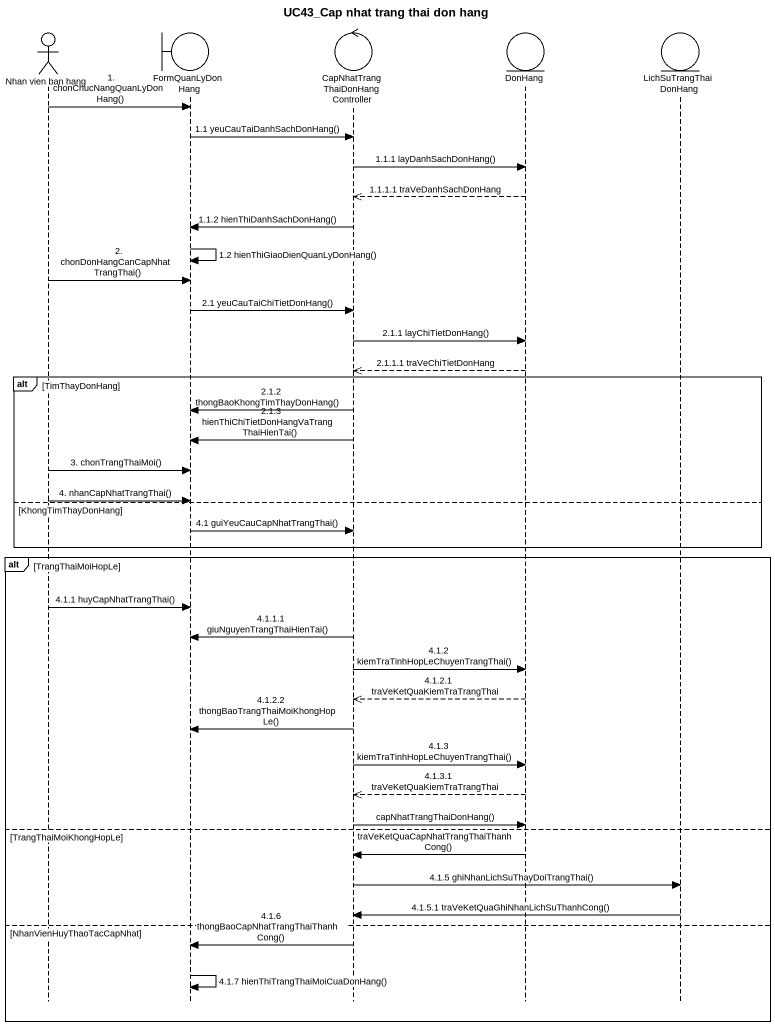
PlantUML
@startuml
title UC43_Cap nhat trang thai don hang
hide footbox
actor "Nhan vien ban hang" as Nhan_vien_ban_hang
boundary FormQuanLyDonHang
control "CapNhatTrangThaiDonHangController" as CapNhatTrangThaiDonHangContr
entity DonHang
entity LichSuTrangThaiDonHang

Nhan_vien_ban_hang -> FormQuanLyDonHang : 1. chonChucNangQuanLyDonHang()
FormQuanLyDonHang -> CapNhatTrangThaiDonHangContr : 1.1 yeuCauTaiDanhSachDonHang()
CapNhatTrangThaiDonHangContr -> DonHang : 1.1.1 layDanhSachDonHang()
DonHang -->> CapNhatTrangThaiDonHangContr : 1.1.1.1 traVeDanhSachDonHang
CapNhatTrangThaiDonHangContr -> FormQuanLyDonHang : 1.1.2 hienThiDanhSachDonHang()
FormQuanLyDonHang -> FormQuanLyDonHang : 1.2 hienThiGiaoDienQuanLyDonHang()
Nhan_vien_ban_hang -> FormQuanLyDonHang : 2. chonDonHangCanCapNhatTrangThai()
FormQuanLyDonHang -> CapNhatTrangThaiDonHangContr : 2.1 yeuCauTaiChiTietDonHang()
CapNhatTrangThaiDonHangContr -> DonHang : 2.1.1 layChiTietDonHang()
DonHang -->> CapNhatTrangThaiDonHangContr : 2.1.1.1 traVeChiTietDonHang
alt TimThayDonHang
  CapNhatTrangThaiDonHangContr -> FormQuanLyDonHang : 2.1.2 thongBaoKhongTimThayDonHang()
  CapNhatTrangThaiDonHangContr -> FormQuanLyDonHang : 2.1.3 hienThiChiTietDonHangVaTrangThaiHienTai()
  Nhan_vien_ban_hang -> FormQuanLyDonHang : 3. chonTrangThaiMoi()
  Nhan_vien_ban_hang -> FormQuanLyDonHang : 4. nhanCapNhatTrangThai()
else KhongTimThayDonHang
  FormQuanLyDonHang -> CapNhatTrangThaiDonHangContr : 4.1 guiYeuCauCapNhatTrangThai()
end
alt TrangThaiMoiHopLe
  Nhan_vien_ban_hang -> FormQuanLyDonHang : 4.1.1 huyCapNhatTrangThai()
  CapNhatTrangThaiDonHangContr -> FormQuanLyDonHang : 4.1.1.1 giuNguyenTrangThaiHienTai()
  CapNhatTrangThaiDonHangContr -> DonHang : 4.1.2 kiemTraTinhHopLeChuyenTrangThai()
  DonHang -->> CapNhatTrangThaiDonHangContr : 4.1.2.1 traVeKetQuaKiemTraTrangThai
  CapNhatTrangThaiDonHangContr -> FormQuanLyDonHang : 4.1.2.2 thongBaoTrangThaiMoiKhongHopLe()
  CapNhatTrangThaiDonHangContr -> DonHang : 4.1.3 kiemTraTinhHopLeChuyenTrangThai()
  DonHang -->> CapNhatTrangThaiDonHangContr : 4.1.3.1 traVeKetQuaKiemTraTrangThai
  CapNhatTrangThaiDonHangContr -> DonHang : capNhatTrangThaiDonHang()
else TrangThaiMoiKhongHopLe
  DonHang -> CapNhatTrangThaiDonHangContr : traVeKetQuaCapNhatTrangThaiThanhCong()
  CapNhatTrangThaiDonHangContr -> LichSuTrangThaiDonHang : 4.1.5 ghiNhanLichSuThayDoiTrangThai()
  LichSuTrangThaiDonHang -> CapNhatTrangThaiDonHangContr : 4.1.5.1 traVeKetQuaGhiNhanLichSuThanhCong()
else NhanVienHuyThaoTacCapNhat
  CapNhatTrangThaiDonHangContr -> FormQuanLyDonHang : 4.1.6 thongBaoCapNhatTrangThaiThanhCong()
  FormQuanLyDonHang -> FormQuanLyDonHang : 4.1.7 hienThiTrangThaiMoiCuaDonHang()
end
@enduml
